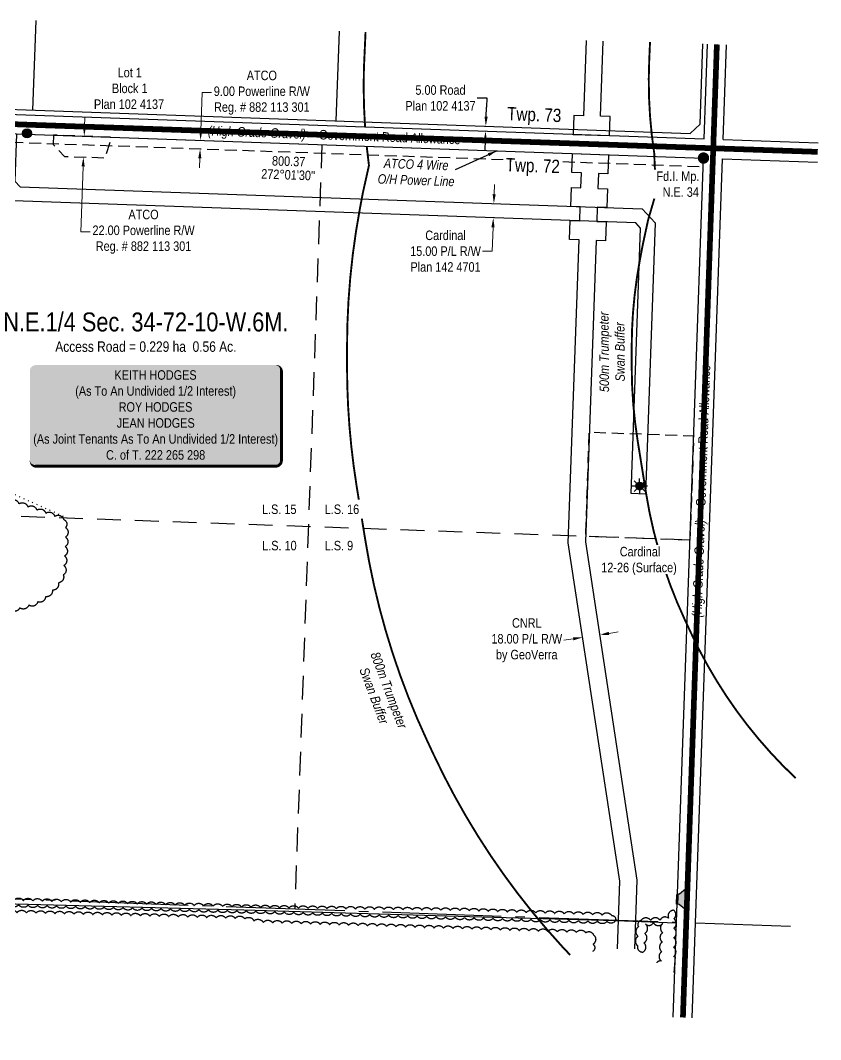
# Model space of a CAD drawing. Extents: x 342350 to 345565, y 6127530 to 6133698.
# Drawn here: x 344576 to 345419, y 6128487 to 6129561 of the extents above; entities that cross this region are included whole.
import ezdxf
from ezdxf.enums import TextEntityAlignment as Align

# ---------------------------------------------------------------- set-up
doc = ezdxf.new("R2010")
doc.units = 0
doc.header["$LTSCALE"] = 5
doc.header["$PDSIZE"] = 0.5
for name, pattern in [('0', [1, 1, 0]), ('BORDER', [17.5, 5, -2.5, 5, -2.5, 0, -2.5]), ('foc-ACCESSROAD', [3.75, 2.5, -1.25]), ('foc-FLOWLINE', [3.75, 2.5, -1.25]), ('foc-LSD', [8, 5, -3]), ('foc-QUARTERLINE', [33, 25, -3, 2, -3]), ('foc-TOPO', [1, 0.2, -0.8]), ('POWERLINE5', [7.8, 2.4, -0.6, 0.6, -0.6, 0.6, -0.6, 2.4])]:
    doc.linetypes.add(name, pattern=pattern)
doc.layers.get('Defpoints').update_dxf_attribs({"color": 9})
for name, color, linetype, lineweight in [('AS-BOUNDARY', 131, 'BORDER', 60), ('AS-GENERAL', 48, 'Continuous', 18), ('C-RW-T', 13, 'Continuous', 9), ('F-EZE-T', 190, 'Continuous', 9), ('F-RW-T', 190, 'Continuous', 9), ('F-WS-T', 190, 'Continuous', 9), ('T-TEXT', 48, 'Continuous', 18)]:
    doc.layers.add(name, color=color, linetype=linetype, lineweight=lineweight)
for name, color, linetype in [('AS-FENCE', 48, 'foc-FENCE'), ('AS-OWNER', 7, 'Continuous'), ('AS-POWER', 104, 'foc-POWER'), ('AS-POWER-EXISTING', 72, 'POWERLINE5'), ('AS-POWER-T', 104, 'Continuous'), ('AS-ROADS', 254, 'Continuous'), ('C-RW', 13, 'Continuous'), ('C-SYMBOL', 7, 'Continuous'), ('D-TXT', 7, 'Continuous'), ('F-EZE', 190, 'foc-FLOWLINE'), ('F-RW', 190, 'Continuous'), ('F-WS', 190, 'foc-ACCESSROAD'), ('F-WS-S', 190, 'Continuous'), ('L-AREAWORK', 5, 'Continuous'), ('L-BD', 7, 'Continuous'), ('L-MON', 1, 'Continuous'), ('L-QSEC', 8, 'foc-QUARTERLINE'), ('L-ROAD-T', 7, 'Continuous'), ('L-SEC', 7, 'Continuous'), ('L-SECTION-LSD', 7, 'foc-LSD'), ('L-TITLEDB', 4, 'Continuous'), ('T-BUSH', 110, '0'), ('T-GENERAL', 48, 'foc-TOPO')]:
    doc.layers.add(name, color=color, linetype=linetype)
doc.styles.add('100L', font='ARIALN.TTF', dxfattribs={"height": 11})
doc.styles.add('175L', font='ARIALN.TTF', dxfattribs={"height": 20})
doc.styles.add('80', font='ARIALN.TTF', dxfattribs={"height": 10})
doc.styles.add('80CG', font='ARIALN.TTF', dxfattribs={"height": 10})
doc.styles.add('80L', font='ARIALN.TTF', dxfattribs={"height": 10})
doc.styles.add('80LS', font='ARIALNI.TTF', dxfattribs={"height": 10})
doc.styles.add('foc-LtypeFont', font='ARIALN.TTF', dxfattribs={"height": 7.35})
doc.linetypes.add('foc-FENCE', pattern='A,10,-1,["X",foc-LtypeFont,S=0.2,R=0,X=-0.625,Y=-0.75],-1.24', length=12.24)
doc.linetypes.add('foc-POWER', pattern='A,6,-1,["P",foc-LtypeFont,S=0.2,R=0,X=-0.625,Y=-0.75],-1.24,4', length=12.24)
doc.dimstyles.new('Compass 5 000', dxfattribs={"dimscale": 5, "dimtxt": 9, "dimasz": 2, "dimexe": 0.2, "dimexo": 0.0625, "dimgap": 0.5, "dimtad": 0, "dimtih": 1, "dimtoh": 1, "dimzin": 0, "dimdsep": 46, "dimtxsty": '80CG', "dimcen": 0.1, "dimse1": 1, "dimse2": 1, "dimclrd": 256, "dimclrt": 256, "dimaunit": 1, "dimadec": 4, "dimazin": 0, "dimtfac": 0.06, "dimtofl": 0, "dimtmove": 0, "dimatfit": 1, "dimfxl": 0.2, "dimtolj": 1, "dimtzin": 0, "dimlwd": -1, "dimarcsym": 0})

# ---------------------------------------------------------------- blocks, each defined once
blk = doc.blocks.new('*D604')
at = {"layer": 'Defpoints', "color": 0, "transparency": 16777216}
for p in [(344952.4, 6129448.4), (344952.6, 6129453.4), (345066.2, 6129444.3)]:
    blk.add_point(p, dxfattribs=at)
at = {"layer": 'L-TITLEDB', "transparency": 16777216}
for p, q in [((345057.4, 6129479.1), (345067.4, 6129479.1)), ((345067.4, 6129479.1), (345067.1, 6129469.3)), ((345066.7, 6129459.3), (345067.1, 6129469.3)), ((345065.8, 6129434.4), (345065.5, 6129424.4))]:
    blk.add_line(p, q, dxfattribs=at)
for points in [[(345065.1, 6129459.4), (345068.4, 6129459.3), (345066.4, 6129449.3)], [(345064.2, 6129434.4), (345067.5, 6129434.3), (345066.2, 6129444.3)]]:
    blk.add_solid(points, dxfattribs=at)
at = {"layer": 'L-TITLEDB', "transparency": 16777216, "insert": (345018.7, 6129479.1), "char_height": 10, "attachment_point": 5, "style": '80CG'}
blk.add_mtext('\\A1;5.00 Road\\PPlan 102 4137', dxfattribs=at)
blk = doc.blocks.new('*D606')
at = {"layer": 'C-RW-T', "transparency": 16777216}
for p, q in [((345158.6, 6128909.4), (345148.7, 6128907.9)), ((345196.2, 6128915.1), (345206, 6128916.6))]:
    blk.add_line(p, q, dxfattribs=at)
for points in [[(345158.3, 6128911), (345158.8, 6128907.8), (345168.5, 6128910.9)], [(345195.9, 6128916.8), (345196.4, 6128913.5), (345186.3, 6128913.6)]]:
    blk.add_solid(points, dxfattribs=at)
at = {"layer": 'Defpoints', "color": 0, "transparency": 16777216}
for p in [(345166.6, 6128923), (345184.4, 6128925.7), (345168.5, 6128910.9)]:
    blk.add_point(p, dxfattribs=at)
at = {"layer": 'C-RW-T', "transparency": 16777216, "insert": (345109.6, 6128907.9), "char_height": 10, "attachment_point": 5, "style": '80CG'}
blk.add_mtext('\\A1;CNRL\\P18.00 P/L R/W\\Pby GeoVerra', dxfattribs=at)
blk = doc.blocks.new('*D610')
at = {"layer": 'Defpoints', "color": 0, "transparency": 16777216}
for p in [(344643.4, 6129438.9), (344647.7, 6129438.7), (344646.9, 6129416.8)]:
    blk.add_point(p, dxfattribs=at)
at = {"layer": 'F-EZE-T', "transparency": 16777216}
for p, q in [((344643.8, 6129448.9), (344644.1, 6129458.9)), ((344642.3, 6129406.9), (344641.9, 6129396.9)), ((344639.8, 6129338.2), (344641.9, 6129396.9)), ((344649.8, 6129338.2), (344639.8, 6129338.2))]:
    blk.add_line(p, q, dxfattribs=at)
for points in [[(344642.1, 6129448.9), (344645.4, 6129448.8), (344643.4, 6129438.9)], [(344640.6, 6129407), (344643.9, 6129406.9), (344642.6, 6129416.9)]]:
    blk.add_solid(points, dxfattribs=at)
at = {"layer": 'F-EZE-T', "transparency": 16777216, "insert": (344705.9, 6129338.2), "char_height": 10, "attachment_point": 5, "style": '80CG'}
blk.add_mtext('\\A1;ATCO\\P22.00 Powerline R/W\\PReg. # 882 113 301', dxfattribs=at)
blk = doc.blocks.new('*D611')
at = {"layer": 'Defpoints', "color": 0, "transparency": 16777216}
for p in [(344745.5, 6129435.3), (344745.2, 6129426.3), (344765.5, 6129425.6)]:
    blk.add_point(p, dxfattribs=at)
at = {"layer": 'F-EZE-T', "transparency": 16777216}
for p, q in [((344766.2, 6129444.6), (344767.6, 6129484.7)), ((344767.6, 6129484.7), (344777.6, 6129484.7)), ((344765.2, 6129415.6), (344764.8, 6129405.6))]:
    blk.add_line(p, q, dxfattribs=at)
for points in [[(344764.5, 6129444.6), (344767.9, 6129444.5), (344765.9, 6129434.6)], [(344763.5, 6129415.6), (344766.8, 6129415.5), (344765.5, 6129425.6)]]:
    blk.add_solid(points, dxfattribs=at)
at = {"layer": 'F-EZE-T', "transparency": 16777216, "insert": (344830.5, 6129484.7), "char_height": 10, "attachment_point": 5, "style": '80CG'}
blk.add_mtext('\\A1;ATCO\\P9.00 Powerline R/W\\PReg. # 882 113 301', dxfattribs=at)
blk = doc.blocks.new('*D612')
at = {"layer": 'Defpoints', "color": 0, "transparency": 16777216}
for p in [(344868.6, 6129375.1), (344868.1, 6129360.1), (345074.3, 6129352.8)]:
    blk.add_point(p, dxfattribs=at)
at = {"layer": 'F-RW-T', "transparency": 16777216}
for p, q in [((345075.2, 6129377.8), (345075.6, 6129387.8)), ((345074, 6129342.8), (345073.1, 6129317.7)), ((345073.1, 6129317.7), (345063.1, 6129317.7))]:
    blk.add_line(p, q, dxfattribs=at)
for points in [[(345073.6, 6129377.8), (345076.9, 6129377.7), (345074.9, 6129367.8)], [(345072.3, 6129342.8), (345075.7, 6129342.7), (345074.3, 6129352.8)]]:
    blk.add_solid(points, dxfattribs=at)
at = {"layer": 'F-RW-T', "transparency": 16777216, "insert": (345024, 6129317.7), "char_height": 10, "attachment_point": 5, "style": '80CG'}
blk.add_mtext('\\A1;Cardinal\\P15.00 P/L R/W\\PPlan 142 4701', dxfattribs=at)
blk = doc.blocks.new('*U601')
h = blk.add_hatch(color=59)
edge = h.paths.add_edge_path()
edge.add_line((-126.5, -54), (126.5, -54))
edge.add_arc((126.5, -48), 6, 270, 360)
edge.add_line((132.5, -48), (132.5, 46.5))
edge.add_arc((126.5, 46.5), 6, 0, 90)
edge.add_line((126.5, 52.5), (-126.5, 52.5))
edge.add_arc((-126.5, 46.5), 6, 90, 180)
edge.add_line((-132.5, 46.5), (-132.5, -48))
edge.add_arc((-126.5, -48), 6, 180, 270)
at = {"color": 1, "flags": 128}
blk.add_lwpolyline([(-126.5, -54, 3, 3, 0), (126.5, -54, 3, 3, 0.414214), (132.5, -48, 3, 3, 0), (132.5, 46.5, 3, 0, 0.414214), (126.5, 52.5, 0, 0, 0), (-126.5, 52.5, 0, 0, 0.414214), (-132.5, 46.5, 0, 0, 0), (-132.5, -48, 0, 3, 0.414214)], format="xyseb", close=True, dxfattribs=at)
blk.add_lwpolyline([(-46.7, -30.7, 0, 7.5, 0), (0, 0, 0, 0, 0)], format="xyseb", dxfattribs=at)
at = {"color": 1, "style": '80'}
blk.add_attdef('ENTER_TEXT_001', (-36, -5), '', height=10, dxfattribs=at)
blk = doc.blocks.new('GAS')
h = blk.add_hatch(color=255)
h.dxf.hatch_style = 1
edge = h.paths.add_edge_path()
edge.add_arc((0, 0), 0.9, 0, 360)
for p, q in [((-0.81, 0), (-1.62, 0)), ((-0.57, 0.57), (-1.14, 1.14)), ((0, 0.81), (0, 1.62)), ((0.57, 0.57), (1.14, 1.14)), ((1.62, 0), (0.81, 0)), ((-0.57, -0.57), (-1.14, -1.14)), ((0, -0.81), (0, -1.62)), ((1.14, -1.14), (0.57, -0.57))]:
    blk.add_line(p, q)
blk.add_circle((0, 0), 0.8)
blk = doc.blocks.new('POWERPOLE')
h = blk.add_hatch(color=255)
edge = h.paths.add_edge_path()
edge.add_arc((0, 0), 0.96, 0, 360)
at = {"linetype": 'Continuous'}
for p, q in [((0.68, -0.68), (-0.68, 0.68)), ((-0.68, -0.68), (0.68, 0.68))]:
    blk.add_line(p, q, dxfattribs=at)
blk.add_circle((0, 0), 0.96, dxfattribs=at)
blk = doc.blocks.new('fdia')
at = {"color": 255, "const_width": 1}
blk.add_lwpolyline([(-0.5, 0, 1), (0.5, 0, 1)], format="xyb", close=True, dxfattribs=at)
blk = doc.blocks.new('Fdiaa')
blk.add_blockref('fdia', (0, 0))
blk = doc.blocks.new('fdib')
at = {"color": 1, "const_width": 1.6}
blk.add_lwpolyline([(-0.4, 0, 1), (0.4, 0, 1)], format="xyb", close=True, dxfattribs=at)
at = {"color": 1}
blk.add_circle((0, 0), 0.8, dxfattribs=at)
blk = doc.blocks.new('Fdibb')
blk.add_blockref('fdib', (0, 0))
blk = doc.blocks.new('fdicc')
for name in ['Fdibb', 'Fdiaa']:
    blk.add_blockref(name, (0, 0))
blk = doc.blocks.new('FDI')
blk.add_blockref('fdicc', (0, 0))

msp = doc.modelspace()

# ---------------------------------------------------------------- hatches: boundary and pattern name
at = {"layer": 'AS-ROADS'}
h = msp.add_hatch(color=256, dxfattribs=at)
h.dxf.hatch_style = 1
h.paths.add_polyline_path([(345277.993, 6128623.334), (345269.971, 6128629.479), (345267.269, 6128629.763), (345267.569, 6128640.105), (345270.611, 6128640.882), (345278.849, 6128647.856)])

# ---------------------------------------------------------------- linework, layer by layer
at = {"layer": 'AS-BOUNDARY', "const_width": 2, "flags": 128}
for points in [[(344939.252, 6129448.551), (344939.225, 6129448.871), (344938.164, 6129469.407), (344937.766, 6129489.966), (344938.032, 6129510.528), (344938.96, 6129531.071), (344939.737, 6129548.574)], [(345392.822, 6128762.588), (345392.579, 6128762.81), (345379.129, 6128776.008), (345366.186, 6128789.704), (345353.769, 6128803.879), (345341.895, 6128818.511), (345330.582, 6128833.58), (345319.844, 6128849.066), (345309.698, 6128864.945), (345300.157, 6128881.196), (345291.236, 6128897.794), (345282.947, 6128914.717), (345275.956, 6128929.699), (345267.944, 6128947.796), (345260.655, 6128966.196), (345254.1, 6128984.871), (345248.289, 6129003.79), (345243.232, 6129022.925), (345238.937, 6129042.245), (345235.41, 6129061.719), (345226.421, 6129117.652), (345223.654, 6129137.366), (345221.674, 6129157.173), (345220.485, 6129177.044), (345220.088, 6129196.947), (345220.088, 6129215.923), (345220.431, 6129234.447), (345221.461, 6129252.945), (345223.175, 6129271.392), (345225.572, 6129289.763), (345228.648, 6129308.033), (345231.645, 6129324.014), (345237.474, 6129350.972), (345246.274, 6129380.961), (345244.392, 6129406.82), (345243.881, 6129420.56), (345241.27, 6129440.088), (345239.43, 6129459.704), (345238.364, 6129479.377), (345238.073, 6129499.077), (345238.558, 6129518.773), (345239.412, 6129537.978)], [(345155.236, 6128576.373), (345147.115, 6128584.941), (345130.8, 6128603.248), (345115.053, 6128622.046), (345099.89, 6128641.319), (345085.326, 6128661.047), (345071.373, 6128681.212), (345058.045, 6128701.796), (345045.354, 6128722.779), (345033.313, 6128744.142), (345021.933, 6128765.863), (345011.224, 6128787.923), (345004.233, 6128802.905), (344994.163, 6128825.383), (344984.79, 6128848.159), (344976.123, 6128871.214), (344968.171, 6128894.525), (344960.94, 6128918.07), (344954.437, 6128941.826), (344948.669, 6128965.771), (344943.642, 6128989.883), (344939.359, 6129014.138), (344930.37, 6129070.071), (344927.279, 6129091.079), (344924.747, 6129112.162), (344922.776, 6129133.304), (344921.366, 6129154.492), (344920.52, 6129175.71), (344920.238, 6129196.942), (344920.238, 6129215.919), (344920.614, 6129240.466), (344921.744, 6129264.99), (344923.627, 6129289.468), (344926.26, 6129313.877), (344929.64, 6129338.193), (344933.767, 6129362.394), (344936.931, 6129379.274), (344943.329, 6129407.954), (344940.949, 6129428.366)]]:
    msp.add_lwpolyline(points, dxfattribs=at)
at = {"layer": 'AS-FENCE', "flags": 128}
for points in [[(344462.439, 6128633.301), (344571.06, 6128630.214), (344811.438, 6128624.011), (345049.234, 6128616.875), (345203.454, 6128612.553), (345266.46, 6128610.112)], [(345264.925, 6128557.834), (345266.078, 6128574.447)]]:
    msp.add_lwpolyline(points, dxfattribs=at)
at = {"layer": 'AS-GENERAL', "const_width": 1, "flags": 128}
msp.add_lwpolyline([(345268.691, 6128629.281), (345269.232, 6128641.294)], dxfattribs=at)
at = {"layer": 'AS-POWER', "flags": 128}
for points in [[(345296.411, 6129435.922), (345299.936, 6129535.838)], [(343688.274, 6129472.673), (344492.02, 6129444.239), (345295.702, 6129415.822)]]:
    msp.add_lwpolyline(points, dxfattribs=at)
at = {"layer": 'AS-ROADS', "const_width": 5.999, "flags": 128}
for points in [[(345274.056, 6128510.476), (345309.816, 6129535.489)], [(343568.63, 6129487.011), (343686.253, 6129482.555), (344098.452, 6129469.069), (344478.702, 6129454.968), (344581.91, 6129451.011), (345416.097, 6129422.327)]]:
    msp.add_lwpolyline(points, dxfattribs=at)
at = {"layer": 'AS-ROADS', "flags": 128}
msp.add_lwpolyline([(345277.993, 6128623.334), (345269.971, 6128629.479), (345267.269, 6128629.763), (345267.569, 6128640.105), (345270.611, 6128640.882), (345278.849, 6128647.856)], close=True, dxfattribs=at)
at = {"layer": 'C-RW', "flags": 128}
for points in [[(345172.093, 6129539.554), (345169.283, 6129460.425), (345159.292, 6129460.779), (345158.582, 6129440.797), (345196.55, 6129439.452), (345197.26, 6129459.436), (345187.268, 6129459.789), (345190.077, 6129538.915)], [(345205.056, 6128582.723), (345207.578, 6128653.936), (345153.333, 6129010.5), (345164.641, 6129329.583), (345154.65, 6129329.936), (345155.357, 6129349.919), (345165.349, 6129349.566), (345165.879, 6129364.541), (345165.879, 6129364.553), (345155.888, 6129364.906), (345156.597, 6129384.889), (345166.589, 6129384.536), (345167.151, 6129400.359), (345157.159, 6129400.713), (345157.869, 6129420.7), (345195.836, 6129419.352), (345195.127, 6129399.37), (345185.136, 6129399.723), (345184.574, 6129383.9), (345194.565, 6129383.547), (345193.856, 6129363.564), (345183.864, 6129363.917), (345183.864, 6129363.904), (345183.334, 6129348.93), (345193.325, 6129348.576), (345192.618, 6129328.593), (345182.626, 6129328.947)], [(345182.626, 6129328.945), (345171.378, 6129011.544), (345225.622, 6128654.98), (345223.064, 6128582.723)]]:
    msp.add_lwpolyline(points, dxfattribs=at)
at = {"layer": 'F-EZE'}
msp.add_line((344491.702, 6129435.247), (345295.384, 6129406.83), dxfattribs=at)
at = {"layer": 'F-EZE', "flags": 128}
msp.add_lwpolyline([(344610.92, 6129440.035), (344610.566, 6129430.043), (344622.632, 6129417.612), (344665.595, 6129416.093), (344671.797, 6129435.882), (344671.868, 6129437.88)], close=True, dxfattribs=at)
at = {"layer": 'F-RW', "flags": 128}
msp.add_lwpolyline([(344572.122, 6129441.403), (344570.343, 6129391.429), (344575.944, 6129385.412), (345231.05, 6129362.249), (345244.688, 6129347.611), (345234.579, 6129061.903), (345219.591, 6129062.433), (345229.481, 6129341.934), (345224.312, 6129347.481), (344569.202, 6129370.644), (344555.135, 6129385.757), (344557.135, 6129441.937)], close=True, dxfattribs=at)
at = {"layer": 'F-WS', "flags": 128}
msp.add_lwpolyline([(345281.502, 6129013.311), (345171.594, 6129017.188), (345175.472, 6129127.096), (345285.379, 6129123.218)], close=True, dxfattribs=at)
at = {"layer": 'L-QSEC', "flags": 128}
for points in [[(344463.057, 6128639.186), (345267.3, 6128610.755)], [(345287.4, 6128610.044), (345387.316, 6128606.512)]]:
    msp.add_lwpolyline(points, dxfattribs=at)
at = {"layer": 'L-SEC'}
for p, q in [((345296.411, 6129435.922), (345299.936, 6129535.838)), ((345316.511, 6129435.211), (345320.036, 6129535.127)), ((344492.731, 6129464.339), (345296.411, 6129435.922)), ((344492.02, 6129444.239), (345295.702, 6129415.822)), ((345316.511, 6129435.211), (345416.427, 6129431.678)), ((345267.3, 6128610.755), (345295.702, 6129415.822)), ((345287.4, 6128610.046), (345315.802, 6129415.111)), ((345315.802, 6129415.111), (345415.718, 6129411.578)), ((345263.763, 6128510.84), (345267.3, 6128610.755)), ((345283.863, 6128510.129), (345287.4, 6128610.044))]:
    msp.add_line(p, q, dxfattribs=at)
at = {"layer": 'L-SECTION-LSD', "flags": 128}
msp.add_lwpolyline([(344893.861, 6129430.031), (344865.178, 6128624.97)], dxfattribs=at)
at = {"layer": 'L-TITLEDB', "flags": 128}
for points in [[(344589.397, 6129466.208), (344592.743, 6129560.843)], [(344911.962, 6129549.556), (344908.616, 6129454.919)], [(344492.731, 6129464.339), (344492.933, 6129469.619), (345281.797, 6129441.722), (345292.141, 6129451.418), (345295.133, 6129536.008)]]:
    msp.add_lwpolyline(points, dxfattribs=at)
at = {"layer": 'T-BUSH', "flags": 128}
for points in [[(344536.528, 6129058.825, -1.01441152), (344545.671, 6129059.361, -0.52056705), (344555.399, 6129057.055, -0.52056705), (344565.127, 6129054.749, -0.52056705), (344574.603, 6129051.581, -0.52056705), (344584.04, 6129048.279, -0.52056705), (344593.477, 6129044.977, -0.52056705), (344602.914, 6129041.675, -0.52056705), (344612.351, 6129038.374, -0.52056705), (344621.787, 6129035.072, -0.52056705), (344623.814, 6129026.558, -0.52056705), (344623.73, 6129016.561, -0.52056705), (344623.492, 6129006.57, -0.52056705), (344622.769, 6128996.598, -0.52056705), (344622.046, 6128986.626, -0.52056705), (344621.322, 6128976.655, -0.52056705), (344616.149, 6128968.438, -0.52056705), (344609.871, 6128960.658, -0.52056705), (344602.674, 6128953.833, -0.52056705), (344594.426, 6128948.286, -0.52056705), (344585.024, 6128944.884, -0.52056705), (344575.455, 6128942.058, -0.52056705), (344565.699, 6128939.874, -0.52056705), (344555.942, 6128937.69, -0.52056705), (344546.138, 6128935.861, -0.52056705), (344536.152, 6128935.39, -0.52056705), (344526.165, 6128934.918, -0.52056705), (344516.332, 6128933.171, -0.52056705), (344506.518, 6128931.263, -0.52056705), (344496.703, 6128929.356, -0.52056705), (344487.45, 6128926.938, -0.52056705), (344486.468, 6128916.988, -0.52056705), (344485.487, 6128907.039, -0.52056705), (344484.845, 6128897.068, -0.52056705), (344484.584, 6128887.074, -0.52056705), (344484.324, 6128877.079, -0.52056705), (344484.064, 6128867.085, -0.52056705), (344483.803, 6128857.09, -0.52056705), (344483.341, 6128847.109, -0.52056705), (344482.34, 6128837.161, -0.52056705), (344481.339, 6128827.214, -0.52056705), (344480.283, 6128817.272, -0.52056705), (344479.069, 6128807.348, -0.52056705), (344477.855, 6128797.425, -0.52056705), (344476.641, 6128787.501, -0.52056705), (344475.678, 6128777.563, -0.52056705), (344475.749, 6128767.565, -0.52056705), (344475.82, 6128757.567, -0.52056705), (344475.891, 6128747.57, -0.52056705), (344475.834, 6128737.573, -0.52056705), (344475.676, 6128727.576, -0.52056705), (344475.519, 6128717.58, -0.52056705), (344475.361, 6128707.583, -0.52056705), (344475.203, 6128697.587, -0.52056705), (344475.046, 6128687.59, -0.52056705), (344474.888, 6128677.594, -0.52056705), (344473.997, 6128667.646, -0.52056705), (344472.82, 6128657.718, -0.52056705), (344472.262, 6128648.082, -0.52056705), (344480.685, 6128642.698, -0.52056705), (344489.429, 6128638.303, -0.52056705), (344499.411, 6128637.747, -0.52056705), (344509.394, 6128637.191, -0.52056705), (344519.376, 6128636.635, -0.52056705), (344529.358, 6128636.079, -0.52056705), (344539.341, 6128635.523, -0.52056705), (344549.323, 6128634.967, -0.52056705), (344559.305, 6128634.411, -0.52056705), (344569.288, 6128633.855, -0.52056705), (344579.28, 6128633.54, -0.52056705), (344589.274, 6128633.249, -0.52056705), (344599.267, 6128632.957, -0.52056705), (344609.261, 6128632.666, -0.52056705), (344619.254, 6128632.375, -0.52056705), (344629.248, 6128632.083, -0.52056705), (344639.241, 6128631.792, -0.52056705), (344649.235, 6128631.5, -0.52056705), (344659.229, 6128631.209, -0.52056705), (344669.222, 6128630.917, -0.52056705), (344679.216, 6128630.626, -0.52056705), (344689.209, 6128630.334, -0.52056705), (344699.203, 6128630.043, -0.52056705), (344709.196, 6128629.752, -0.52056705), (344719.19, 6128629.46, -0.52056705), (344729.183, 6128629.169, -0.52056705), (344739.177, 6128628.877, -0.52056705), (344749.17, 6128628.586, -0.52056705), (344759.164, 6128628.294, -0.52056705), (344769.158, 6128628.003, -0.52056705), (344779.151, 6128627.712, -0.52056705), (344789.145, 6128627.42, -0.52056705), (344799.138, 6128627.129, -0.52056705), (344809.132, 6128626.837, -0.52056705), (344819.125, 6128626.546, -0.52056705), (344829.119, 6128626.254, -0.52056705), (344839.113, 6128626, -0.52056705), (344849.11, 6128625.857, -0.52056705), (344859.107, 6128625.713, -0.52056705), (344869.104, 6128625.569, -0.52056705), (344879.1, 6128625.426, -0.52056705), (344889.097, 6128625.282, -0.52056705), (344899.094, 6128625.138, -0.52056705), (344909.091, 6128624.995, -0.52056705), (344919.087, 6128624.851, -0.52056705), (344929.084, 6128624.707, -0.52056705), (344939.081, 6128624.564, -0.52056705), (344949.078, 6128624.42, -0.52056705), (344959.074, 6128624.276, -0.52056705), (344969.071, 6128624.133, -0.52056705), (344979.068, 6128623.989, -0.52056705), (344989.065, 6128623.845, -0.52056705), (344999.062, 6128623.702, -0.52056705), (345009.058, 6128623.558, -0.52056705), (345019.055, 6128623.414, -0.52056705), (345029.052, 6128623.271, -0.52056705), (345039.049, 6128623.127, -0.52056705), (345049.045, 6128622.955, -0.52056705), (345059.037, 6128622.626, -0.52056705), (345069.03, 6128622.297, -0.52056705), (345079.022, 6128621.967, -0.52056705), (345089.014, 6128621.638, -0.52056705), (345099.007, 6128621.309, -0.52056705), (345108.999, 6128620.98, -0.52056705), (345118.991, 6128620.651, -0.52056705), (345128.984, 6128620.321, -0.52056705), (345138.976, 6128619.992, -0.52056705), (345148.969, 6128619.663, -0.52056705), (345158.961, 6128619.334, -0.52056705), (345168.953, 6128619.005, -0.52056705), (345178.946, 6128618.675, -0.52056705), (345188.938, 6128618.346, -0.52056705), (345198.93, 6128618.017, -0.52056705), (345203.026, 6128612.597, -0.52056705), (345193.983, 6128611.776, -0.52056705), (345183.989, 6128612.051, -0.52056705), (345173.994, 6128612.325, -0.52056705), (345164, 6128612.599, -0.52056705), (345154.006, 6128612.874, -0.52056705), (345144.012, 6128613.148, -0.52056705), (345134.018, 6128613.423, -0.52056705), (345124.024, 6128613.697, -0.52056705), (345114.03, 6128613.972, -0.52056705), (345104.036, 6128614.246, -0.52056705), (345094.042, 6128614.521, -0.52056705), (345084.048, 6128614.795, -0.52056705), (345074.054, 6128615.07, -0.52056705), (345064.06, 6128615.344, -0.52056705), (345054.066, 6128615.619, -0.52056705), (345044.073, 6128615.909, -0.52056705), (345034.079, 6128616.217, -0.52056705), (345024.086, 6128616.525, -0.52056705), (345014.093, 6128616.834, -0.52056705), (345004.1, 6128617.142, -0.52056705), (344994.107, 6128617.451, -0.52056705), (344984.114, 6128617.759, -0.52056705), (344974.121, 6128618.068, -0.52056705), (344964.128, 6128618.376, -0.52056705), (344954.135, 6128618.684, -0.52056705), (344944.142, 6128618.993, -0.52056705), (344934.149, 6128619.301, -0.52056705), (344924.156, 6128619.61, -0.52056705), (344914.163, 6128619.918, -0.52056705), (344904.17, 6128620.227, -0.52056705), (344894.177, 6128620.535, -0.52056705), (344884.184, 6128620.843, -0.52056705), (344874.191, 6128621.152, -0.52056705), (344864.198, 6128621.46, -0.52056705), (344854.205, 6128621.769, -0.52056705), (344844.212, 6128622.077, -0.52056705), (344834.218, 6128622.374, -0.52056705), (344824.224, 6128622.639, -0.52056705), (344814.23, 6128622.903, -0.52056705), (344804.235, 6128623.168, -0.52056705), (344794.241, 6128623.433, -0.52056705), (344784.247, 6128623.698, -0.52056705), (344774.253, 6128623.963, -0.52056705), (344764.258, 6128624.228, -0.52056705), (344754.264, 6128624.492, -0.52056705), (344744.27, 6128624.757, -0.52056705), (344734.275, 6128625.022, -0.52056705), (344724.281, 6128625.287, -0.52056705), (344714.287, 6128625.552, -0.52056705), (344704.292, 6128625.817, -0.52056705), (344694.298, 6128626.081, -0.52056705), (344684.304, 6128626.346, -0.52056705), (344674.31, 6128626.611, -0.52056705), (344664.315, 6128626.876, -0.52056705), (344654.321, 6128627.141, -0.52056705), (344644.327, 6128627.406, -0.52056705), (344634.332, 6128627.67, -0.52056705), (344624.338, 6128627.935, -0.52056705), (344614.344, 6128628.2, -0.52056705), (344604.35, 6128628.465, -0.52056705), (344594.355, 6128628.73, -0.52056705), (344584.361, 6128628.995, -0.52056705), (344574.367, 6128629.259, -0.52056705), (344564.373, 6128629.536, -0.52056705), (344554.379, 6128629.823, -0.52056705), (344544.385, 6128630.11, -0.52056705), (344534.392, 6128630.396, -0.52056705), (344524.398, 6128630.683, -0.52056705), (344514.404, 6128630.97, -0.52056705), (344504.411, 6128631.256, -0.52056705), (344494.417, 6128631.543, -0.52056705), (344484.423, 6128631.829, -0.52056705), (344474.429, 6128632.116, -0.35258767), (344465.878, 6128629.641)], [(344539.738, 6128314.6, -0.52056705), (344529.773, 6128315.404, -0.52056705), (344519.808, 6128316.208, -0.52056705), (344509.842, 6128317.013, -0.52056705), (344499.877, 6128317.817, -0.52056705), (344489.911, 6128318.621, -0.52056705), (344479.946, 6128319.426, -0.52056705), (344469.981, 6128320.23, -0.52056705), (344465.606, 6128326.039, -0.52056705), (344465.905, 6128336.032, -0.52056705), (344466.205, 6128346.025, -0.52056705), (344466.505, 6128356.019, -0.52056705), (344466.804, 6128366.012, -0.52056705), (344467.104, 6128376.005, -0.52056705), (344467.404, 6128385.999, -0.52056705), (344467.703, 6128395.992, -0.52056705), (344468.003, 6128405.985, -0.52056705), (344468.303, 6128415.979, -0.52056705), (344468.602, 6128425.972, -0.52056705), (344468.902, 6128435.965, -0.52056705), (344469.223, 6128445.958, -0.52056705), (344469.552, 6128455.95, -0.52056705), (344469.882, 6128465.943, -0.52056705), (344470.212, 6128475.935, -0.52056705), (344470.541, 6128485.927, -0.52056705), (344470.871, 6128495.92, -0.52056705), (344471.2, 6128505.912, -0.52056705), (344471.53, 6128515.904, -0.52056705), (344471.859, 6128525.897, -0.52056705), (344472.189, 6128535.889, -0.52056705), (344472.519, 6128545.881, -0.52056705), (344472.848, 6128555.874, -0.52056705), (344473.178, 6128565.866, -0.52056705), (344473.507, 6128575.859, -0.52056705), (344473.837, 6128585.851, -0.52056705), (344474.166, 6128595.843, -0.52056705), (344474.496, 6128605.836, -0.52056705), (344476.444, 6128615.286, -0.52056705), (344482.595, 6128622.676, -0.52056705), (344492.591, 6128622.484, -0.52056705), (344502.587, 6128622.293, -0.52056705), (344512.583, 6128622.101, -0.52056705), (344522.579, 6128621.91, -0.52056705), (344532.575, 6128621.718, -0.52056705), (344542.571, 6128621.527, -0.52056705), (344552.567, 6128621.335, -0.52056705), (344562.563, 6128621.144, -0.52056705), (344572.558, 6128620.932, -0.52056705), (344582.552, 6128620.669, -0.52056705), (344592.547, 6128620.405, -0.52056705), (344602.541, 6128620.141, -0.52056705), (344612.535, 6128619.878, -0.52056705), (344622.53, 6128619.614, -0.52056705), (344632.524, 6128619.35, -0.52056705), (344642.518, 6128619.087, -0.52056705), (344652.513, 6128618.823, -0.52056705), (344662.507, 6128618.56, -0.52056705), (344672.501, 6128618.296, -0.52056705), (344682.496, 6128618.032, -0.52056705), (344692.49, 6128617.769, -0.52056705), (344702.484, 6128617.505, -0.52056705), (344712.479, 6128617.242, -0.52056705), (344722.473, 6128616.978, -0.52056705), (344732.467, 6128616.714, -0.52056705), (344742.462, 6128616.451, -0.52056705), (344752.456, 6128616.187, -0.52056705), (344762.45, 6128615.923, -0.52056705), (344772.445, 6128615.66, -0.52056705), (344782.439, 6128615.396, -0.52056705), (344792.433, 6128615.133, -0.52056705), (344802.428, 6128614.869, -0.52056705), (344812.396, 6128614.399, -0.52056705), (344822.137, 6128612.149, -0.52056705), (344831.951, 6128610.458, -0.52056705), (344841.944, 6128610.143, -0.52056705), (344851.937, 6128609.829, -0.52056705), (344861.929, 6128609.515, -0.52056705), (344871.922, 6128609.2, -0.52056705), (344881.915, 6128608.886, -0.52056705), (344891.908, 6128608.572, -0.52056705), (344901.901, 6128608.257, -0.52056705), (344911.894, 6128607.943, -0.52056705), (344921.887, 6128607.629, -0.52056705), (344931.879, 6128607.314, -0.52056705), (344941.872, 6128607, -0.52056705), (344951.865, 6128606.686, -0.52056705), (344961.858, 6128606.371, -0.52056705), (344971.851, 6128606.057, -0.52056705), (344981.844, 6128605.743, -0.52056705), (344991.837, 6128605.428, -0.52056705), (345001.829, 6128605.114, -0.52056705), (345011.822, 6128604.799, -0.52056705), (345021.815, 6128604.485, -0.52056705), (345031.808, 6128604.171, -0.52056705), (345041.801, 6128603.856, -0.52056705), (345051.794, 6128603.542, -0.52056705), (345061.787, 6128603.225, -0.52056705), (345071.779, 6128602.909, -0.52056705), (345081.772, 6128602.592, -0.52056705), (345091.765, 6128602.276, -0.52056705), (345101.758, 6128601.96, -0.52056705), (345111.75, 6128601.643, -0.52056705), (345121.743, 6128601.327, -0.52056705), (345131.736, 6128601.01, -0.52056705), (345141.729, 6128600.694, -0.52056705), (345151.722, 6128600.377, -0.52056705), (345161.714, 6128600.061, -0.52056705), (345171.707, 6128599.744, -0.52056705), (345179.74, 6128597.597, -0.52056705), (345179.374, 6128587.606, -0.52056705), (345179.1, 6128580.119, -0.52056705)], [(345264.105, 6128574.51, 0.52056705), (345264.237, 6128584.507, 0.52056705), (345264.369, 6128594.504, 0.52056705), (345264.502, 6128604.5, 0.52056705), (345264.466, 6128614.498, 0.52056705), (345264.129, 6128623.468, 0.52056705), (345258.893, 6128614.95, 0.52056705), (345250.022, 6128612.893, 0.52056705), (345240.024, 6128612.837, 0.52056705), (345230.026, 6128612.781, 0.52056705), (345227.259, 6128606.001, 0.52056705), (345226.8, 6128596.014, 0.52056705), (345226.341, 6128586.026, 0.52056705), (345231.887, 6128579.423, 0.52056705), (345233.115, 6128589.088, 0.52056705), (345233.895, 6128599.055, 0.52056705), (345234.674, 6128609.023, 0.52056705), (345242.905, 6128610.291, 0.52056705), (345252.874, 6128609.531, 0.52056705), (345252.75, 6128599.873, 0.52056705), (345252.255, 6128589.888, 0.52056705), (345251.759, 6128579.902, 0.52056705), (345251.264, 6128569.917, 0.31166364), (345246.52, 6128568.119, 0.31166364)]]:
    msp.add_lwpolyline(points, format="xyb", dxfattribs=at)
at = {"layer": 'T-GENERAL', "flags": 128}
msp.add_lwpolyline([(344515.08, 6129095.728), (344535.694, 6129081.121), (344571.355, 6129060.753), (344615.367, 6129041.28), (344625.388, 6129036.762)], dxfattribs=at)

# ---------------------------------------------------------------- block references
at = {"layer": 'AS-OWNER'}
ref = msp.add_blockref('*U601', (344718.648, 6129145.191), dxfattribs=at)
ref.add_attrib('ENTER_TEXT_001', 'KEITH HODGES', (344675.241, 6129182.291), dxfattribs={"layer": '0', "color": 1, "height": 10, "style": '80'})
ref.add_attrib('ENTER_TEXT_002', '(As To An Undivided 1/2 Interest)', (344633.959, 6129165.453), dxfattribs={"layer": '0', "color": 1, "height": 10, "style": '80'})
ref.add_attrib('ENTER_TEXT_003', 'ROY HODGES', (344679.678, 6129148.609), dxfattribs={"layer": '0', "color": 1, "height": 10, "style": '80'})
ref.add_attrib('ENTER_TEXT_004', 'JEAN HODGES', (344677.738, 6129131.765), dxfattribs={"layer": '0', "color": 1, "height": 10, "style": '80'})
ref.add_attrib('ENTER_TEXT_005', '(As Joint Tenants As To An Undivided 1/2 Interest)', (344589.695, 6129114.928), dxfattribs={"layer": '0', "color": 1, "height": 10, "style": '80'})
ref.add_attrib('ENTER_TEXT_006', 'C. of T. 222 265 298', (344666.404, 6129098.084), dxfattribs={"layer": '0', "color": 1, "height": 10, "style": '80'})
at = {"layer": 'AS-POWER-EXISTING', "xscale": 4.999999999999911, "yscale": 4.999999999999911, "zscale": 4.999999999999911}
msp.add_blockref('POWERPOLE', (344583.171, 6129441.918), dxfattribs=at)
at = {"layer": 'F-WS-S', "xscale": 4.998900549999917, "yscale": 4.998900549999917, "zscale": 4.998900549999917}
msp.add_blockref('GAS', (345228.487, 6129070.203), dxfattribs=at)
at = {"layer": 'L-MON'}
for xscale, yscale, zscale in [(4.999999999999911, 4.999999999999911, 4.999999999999911), (4.999999999999922, 4.999999999999922, 4.999999999999922)]:
    msp.add_blockref('FDI', (345295.702, 6129415.822), dxfattribs=dict(at, xscale=xscale, yscale=yscale, zscale=zscale))

# ---------------------------------------------------------------- texts
at = {"layer": 'AS-BOUNDARY', "char_height": 9.99779, "attachment_point": 1, "style": '80L'}
for s, insert, rotation in [('\\pi6.7945;{\\fArial Narrow|b0|i1|c0|p34;500m Trumpeter \\P\\pi17.938;Swan Buffer}', (345186.323, 6129162.439), 90.384365), ('\\pi6.8218;{\\fArial Narrow|b0|i1|c0|p34;800m Trumpeter \\P\\pi17.938;Swan Buffer}', (344951.723, 6128902.996), 290.602828)]:
    msp.add_mtext_dynamic_manual_height_columns(s, width=98.44752, gutter_width=50.033, heights=[0], dxfattribs=dict(at, insert=insert, rotation=rotation))
at = {"layer": 'AS-POWER-T', "insert": (344952.811, 6129415.623), "char_height": 9.9978, "attachment_point": 1, "rotation": 357.973906, "style": '80L'}
msp.add_mtext_dynamic_manual_height_columns('\\pi6.4265;{\\fArial Narrow|b0|i1|c0|p34;ATCO 4 Wire \\P\\pi0.57511;O/H Power Line}', width=80.65525, gutter_width=49.989, heights=[0], dxfattribs=at)
at = {"layer": 'C-SYMBOL', "color": 3, "style": '175L'}
msp.add_text('N.E.1/4 Sec. 34-72-10-W.6M.', height=19.9956, dxfattribs=at).set_placement((344708.351, 6129227.174), align=Align.BOTTOM_CENTER)
at = {"layer": 'D-TXT', "color": 3, "insert": (345089.192, 6129469.664), "char_height": 13.9969, "attachment_point": 1, "rotation": 357.974521, "style": '80L'}
msp.add_mtext_dynamic_manual_height_columns('Twp. 73', width=101.3731, gutter_width=47.49, heights=[0], dxfattribs=at)
at = {"layer": 'L-AREAWORK', "color": 5, "style": '100L'}
msp.add_text('Access Road = 0.229 ha  0.56 Ac.', height=10.99758, dxfattribs=at).set_placement((344708.351, 6129208.411), align=Align.BOTTOM_CENTER)
at = {"layer": 'L-BD', "style": '80L'}
for s, p in [('800.37', (344858.76, 6129412.44)), ("272°01'30''", (344858.257, 6129398.202))]:
    msp.add_text(s, height=9.9978, rotation=357.975, dxfattribs=at).set_placement(p, align=Align.MIDDLE)
at = {"layer": 'L-ROAD-T', "style": '80L'}
for height, rotation, p in [(9.9978, 357.97495, (344965.205, 6129437.938)), (10, 87.993066, (345295.342, 6129123.204))]:
    msp.add_text('Government Road Allowance', height=height, rotation=rotation, dxfattribs=at).set_placement(p, align=Align.MIDDLE_CENTER)
at = {"layer": 'L-TITLEDB', "insert": (344653.16, 6129510.902), "char_height": 9.9978, "attachment_point": 1, "style": '80L'}
msp.add_mtext_dynamic_manual_height_columns('\\pi25.437;Lot 1\\P\\pi19.408;Block 1\\P\\pi0.47964;Plan 102 4137', width=73.41264, gutter_width=49.989, heights=[0], dxfattribs=at)
at = {"layer": 'T-TEXT', "style": '80LS'}
for height, rotation, p in [(9.9978, 357.97495, (344825.323, 6129442.884)), (10, 87.993066, (345290.439, 6128983.29))]:
    msp.add_text('(High Grade Gravel)', height=height, rotation=rotation, dxfattribs=at).set_placement(p, align=Align.MIDDLE_CENTER)

# ---------------------------------------------------------------- dimensions: what is measured, and where the dimension line sits
at = {"layer": 'C-RW-T'}
dim = msp.add_aligned_dim(p1=(345184.44, 6128925.686), p2=(345166.649, 6128922.981), distance=12.216, text='CNRL\\P18.00 P/L R/W\\Pby GeoVerra', dimstyle='Compass 5 000', dxfattribs=at)
dim.commit()
dim.dimension.update_dxf_attribs({"geometry": '*D606', "text_midpoint": (345109.626, 6128907.898)})
at = {"layer": 'F-EZE-T'}
dim = msp.add_linear_dim(base=(344765.537, 6129425.564), p1=(344745.502, 6129435.276), p2=(344745.184, 6129426.284), angle=267.97495, text='ATCO\\P9.00 Powerline R/W\\PReg. # 882 113 301', dimstyle='Compass 5 000', dxfattribs=at)
dim.commit()
dim.dimension.update_dxf_attribs({"geometry": '*D611', "text_midpoint": (344830.462, 6129484.705), "dimtype": 161})
dim = msp.add_linear_dim(base=(344643.409, 6129438.886), p1=(344646.943, 6129416.752), p2=(344647.72, 6129438.734), angle=87.97495, text='ATCO\\P22.00 Powerline R/W\\PReg. # 882 113 301', dimstyle='Compass 5 000', override={"dimtmove": 1}, dxfattribs=at)
dim.commit()
dim.dimension.update_dxf_attribs({"geometry": '*D610', "text_midpoint": (344642.698, 6129338.215), "dimtype": 161})
at = {"layer": 'F-RW-T'}
dim = msp.add_linear_dim(base=(345074.346, 6129352.783), p1=(344868.635, 6129375.063), p2=(344868.105, 6129360.076), angle=267.97495, text='Cardinal\\P15.00 P/L R/W\\PPlan 142 4701', dimstyle='Compass 5 000', dxfattribs=at)
dim.commit()
dim.dimension.update_dxf_attribs({"geometry": '*D612', "text_midpoint": (345024.018, 6129317.656), "dimtype": 161})
at = {"layer": 'L-TITLEDB'}
dim = msp.add_linear_dim(base=(345066.196, 6129444.346), p1=(344952.58, 6129453.365), p2=(344952.404, 6129448.37), angle=267.974701, text='5.00 Road\\PPlan 102 4137', dimstyle='Compass 5 000', override={"dimtmove": 1}, dxfattribs=at)
dim.commit()
dim.dimension.update_dxf_attribs({"geometry": '*D604', "text_midpoint": (345067.1, 6129479.114), "dimtype": 161})

# ---------------------------------------------------------------- leaders
at = {"layer": 'AS-POWER-T'}
msp.add_leader([(345078.298, 6129423.509), (345033.976, 6129403.266)], dimstyle='Compass 5 000', dxfattribs=at)

# ---------------------------------------------------------------- next in the draw order: texts
at = {"layer": 'D-TXT', "color": 3, "insert": (345087.65, 6129415.933), "char_height": 13.9969, "attachment_point": 1, "rotation": 357.974521, "style": '80L', "bg_fill": 3, "box_fill_scale": 1.2, "bg_fill_color": 256, "bg_fill_transparency": 0}
msp.add_mtext_dynamic_manual_height_columns('Twp. 72', width=56.32816, gutter_width=47.49, heights=[0], dxfattribs=at)
at = {"layer": 'F-WS-T', "insert": (345187.362, 6129006.216), "char_height": 10, "attachment_point": 1, "style": '80L', "bg_fill": 3, "box_fill_scale": 1.2, "bg_fill_color": 256, "bg_fill_transparency": 0}
msp.add_mtext_dynamic_manual_height_columns('\\pi16.994; Cardinal\\P\\pi0.66392;12-26 (Surface)', width=78.99495, gutter_width=49.989, heights=[0], dxfattribs=at)
at = {"layer": 'L-MON', "insert": (345245.139, 6129401.684), "char_height": 9.9978, "attachment_point": 1, "style": '80L', "bg_fill": 3, "box_fill_scale": 1.2, "bg_fill_color": 256, "bg_fill_transparency": 0}
msp.add_mtext_dynamic_manual_height_columns('\\pi1.0616;Fd.I. Mp.\\P\\pi7.5404;N.E. 34', width=44.31945, gutter_width=50, heights=[0], dxfattribs=at)

# ---------------------------------------------------------------- next in the draw order: linework, layer by layer
at = {"layer": 'L-SECTION-LSD', "flags": 128}
msp.add_lwpolyline([(345281.501, 6129013.289), (344477.538, 6129041.712)], dxfattribs=at)

# ---------------------------------------------------------------- next in the draw order: texts
at = {"layer": 'L-SECTION-LSD', "char_height": 9.9978, "attachment_point": 1, "style": '100L', "bg_fill": 3, "box_fill_scale": 1.5, "bg_fill_color": 256, "bg_fill_transparency": 0}
for s, width, insert in [('\\pi1.8535;L.S. 15', 36.85945, (344828.823, 6129050.827)), ('L.S. 16', 36.94144, (344896.768, 6129050.827)), ('\\pi2.0368;L.S. 10', 36.95405, (344828.823, 6129012.55)), ('L.S. 9', 30.52728, (344896.768, 6129012.55))]:
    msp.add_mtext_dynamic_manual_height_columns(s, width=width, gutter_width=55, heights=[0], dxfattribs=dict(at, insert=insert))

doc.saveas('drawing.dxf')
